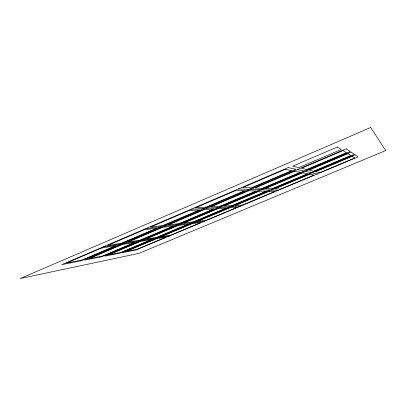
<?xml version="1.0" encoding="UTF-8"?>
<svg xmlns="http://www.w3.org/2000/svg" width="406" height="406" viewBox="0 0 406 406"><rect width="100%" height="100%" fill="white"/><g stroke="black" fill="none" stroke-linecap="round" stroke-linejoin="round"><path stroke-width="0.61" d="M102.804 247.061L120.262 244.138M123.52 243.595L138.791 241.037M141.658 240.56L155.128 238.307M157.665 237.88L169.632 235.881M145.8 228.629L161.192 226.695M164.06 226.335L177.483 224.65M179.995 224.335L191.805 222.853M194.022 222.579L204.492 221.265M190.916 209.283L204.02 208.445M206.461 208.288L217.849 207.557M219.981 207.42L229.974 206.776M231.851 206.659L240.687 206.091M238.317 188.968L248.883 189.323M250.847 189.394L260.007 189.703M261.713 189.759L269.726 190.033M271.228 190.084L278.293 190.323M297.37 169.586L304.074 171.038M305.322 171.307L311.163 172.575M312.26 172.814L317.401 173.925M370.759 127.479L20.3 278.521L139.131 253.319L385.7 150.57L370.759 127.479M288.169 167.597L61.783 264.646L81.109 260.825L295.933 169.277L288.169 167.597M101.571 248.046L66.604 263.027L82.114 259.992L115.786 245.635L101.571 248.046M144.216 229.776L107.58 245.473L121.567 243.169L156.777 228.157L144.216 229.776M188.947 210.612L150.514 227.081L162.821 225.579L199.671 209.866L188.947 210.612M235.922 190.49L195.555 207.781L205.999 207.167L244.615 190.703L235.922 190.49M285.311 169.327L242.869 187.511L251.248 187.876L291.752 170.606L285.311 169.327M337.31 147.053L292.619 166.196L298.714 167.637L341.253 149.499L337.31 147.053M346.186 148.809L84.722 260.109L101.678 256.759L350.18 151.509L346.186 148.809M122.231 244.539L89.153 258.612L102.754 255.953L134.665 242.428L122.231 244.539M162.456 227.426L127.9 242.128L140.136 240.113L173.408 226.01L162.456 227.426M204.512 209.532L168.383 224.904L179.112 223.594L213.84 208.882L204.512 209.532M248.533 190.805L210.714 206.893L219.793 206.36L256.064 190.987L248.533 190.805M294.649 171.18L255.029 188.039L262.286 188.354L300.212 172.281L294.649 171.18M343.019 150.601L301.46 168.282L306.723 169.525L346.414 152.707L343.019 150.601M350.926 152.011L104.865 256.13L119.856 253.161L354.397 154.361L350.926 152.011M140.329 241.468L108.95 254.74L120.978 252.385L151.301 239.606L140.329 241.468M178.386 225.371L145.703 239.195L156.493 237.419L188.029 224.127L178.386 225.371M218.068 208.588L183.989 223.001L193.423 221.854L226.249 208.019L218.068 208.588M259.48 191.074L223.909 206.116L231.872 205.649L266.067 191.241L259.48 191.074M302.729 172.783L265.575 188.496L271.929 188.77L307.581 173.743L302.729 172.783M347.947 153.656L309.103 170.089L313.691 171.17L350.896 155.488L347.947 153.656M355.047 154.803L122.683 252.603L136.04 249.964L358.097 156.863L355.047 154.803M156.315 238.753L126.479 251.304L137.192 249.208L166.069 237.099L156.315 238.753M192.424 223.559L161.421 236.607L171.007 235.028L200.97 222.458L192.424 223.559M229.979 207.76L197.732 221.326L206.096 220.311L237.216 207.258L229.979 207.76M269.066 191.312L235.5 205.436L242.539 205.025L274.882 191.459L269.066 191.312M309.783 174.184L274.816 188.897L280.419 189.135L314.056 175.027L309.783 174.184M352.235 156.32L315.777 171.662L319.811 172.616L354.824 157.929L352.235 156.32"/></g></svg>
